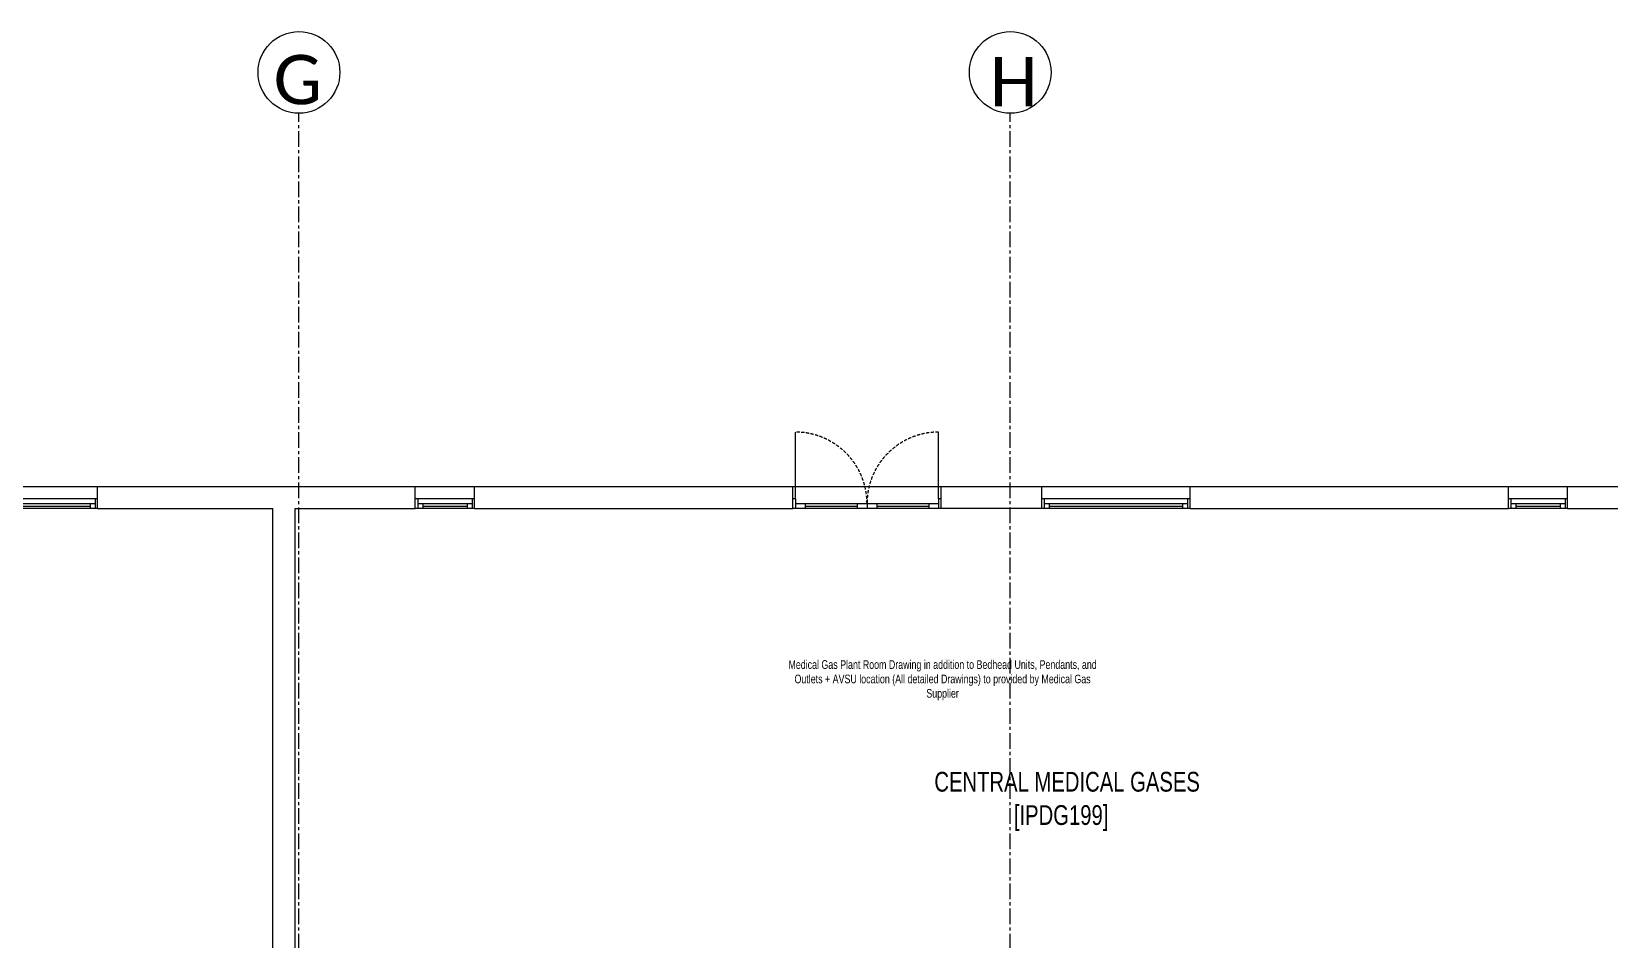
# Model space of a CAD drawing. Header units: millimetres. Extents: x 26027 to 581921, y 7230 to 233891.
# Drawn here: x 492492 to 508464, y 201666 to 210863 of the extents above; entities that cross this region are included whole.
import ezdxf

# ---------------------------------------------------------------- set-up
doc = ezdxf.new("R2010")
doc.units = ezdxf.units.MM
doc.header["$LTSCALE"] = 5
for name, pattern in [('CENTER', [50.8, 31.75, -6.35, 6.35, -6.35]), ('HIDDEN', [9.525, 6.35, -3.175]), ('HIDDEN2', [0.1875, 0.125, -0.0625])]:
    doc.linetypes.add(name, pattern=pattern)
for name, color, linetype, lineweight in [('72_EGR_BASE_TEXT', 7, 'Continuous', 5), ('Aluminum', 7, 'Continuous', 5), ('AxisBalloons_2', 7, 'Continuous', 0), ('Medical Equipment and Furniture', 163, 'Continuous', 0), ('Proj', 7, 'HIDDEN2', 5), ('Text', 9, 'Continuous', 5), ('Tiles', 252, 'Continuous', 5), ('Walls', 32, 'Continuous', 5)]:
    doc.layers.add(name, color=color, linetype=linetype, lineweight=lineweight)
doc.layers.add('axes', color=9, linetype='Continuous')
doc.styles.get("Standard").update_dxf_attribs({"font": 'calibri.ttf'})
doc.styles.add('X3G_ENTITY_257CFD', font='swisscl.ttf', dxfattribs={"height": 200})
doc.styles.add('X3G_ENTITY_2587EA', font='swisscl.ttf', dxfattribs={"height": 200})

msp = doc.modelspace()

# ---------------------------------------------------------------- linework, layer by layer
at = {"layer": 'Aluminum'}
for p, q in [((500223.8, 206130.3, -4.8), (500223.8, 206805.3, -4.8)), ((501673.8, 206130.3, -4.8), (501673.8, 206805.3, -4.8)), ((493160, 206130.3, -2.4), (491660, 206130.3, -2.4)), ((493135, 206080.3, -2.4), (491685, 206080.3, -2.4)), ((491735, 206055.3, -2.4), (493085, 206055.3, -2.4)), ((493085, 206080.3, -2.4), (493085, 206030.3, -2.4)), ((493135, 206130.3, -2.4), (493135, 206030.3, -2.4)), ((496976.3, 206130.3, -2.4), (496376.3, 206130.3, -2.4)), ((496401.3, 206130.3, -2.4), (496401.3, 206030.3, -2.4)), ((496951.3, 206080.3, -2.4), (496401.3, 206080.3, -2.4)), ((496451.3, 206080.3, -2.4), (496451.3, 206030.3, -2.4)), ((496451.3, 206055.3, -2.4), (496901.3, 206055.3, -2.4)), ((496901.3, 206080.3, -2.4), (496901.3, 206030.3, -2.4)), ((496951.3, 206130.3, -2.4), (496951.3, 206030.3, -2.4)), ((500223.8, 206130.3, -4.8), (500198.8, 206130.3, -4.8)), ((500223.8, 206130.3, -4.8), (500223.8, 206030.3, -4.8)), ((501673.8, 206080.3, -4.8), (500223.8, 206080.3, -4.8)), ((500323.8, 206080.3, -4.8), (500323.8, 206030.3, -4.8)), ((500323.8, 206055.3, -4.8), (500848.8, 206055.3, -4.8)), ((500848.8, 206080.3, -4.8), (500848.8, 206030.3, -4.8)), ((500948.8, 206080.3, -4.8), (500948.8, 206030.3, -4.8)), ((501048.8, 206080.3, -4.8), (501048.8, 206030.3, -4.8)), ((501048.8, 206055.3, -4.8), (501573.8, 206055.3, -4.8)), ((501573.8, 206080.3, -4.8), (501573.8, 206030.3, -4.8)), ((501698.8, 206130.3, -4.8), (501673.8, 206130.3, -4.8)), ((501673.8, 206130.3, -4.8), (501673.8, 206030.3, -4.8)), ((504218.8, 206130.3, -2.4), (502718.8, 206130.3, -2.4)), ((502743.8, 206130.3, -2.4), (502743.8, 206030.3, -2.4)), ((504193.8, 206080.3, -2.4), (502743.8, 206080.3, -2.4)), ((502793.8, 206080.3, -2.4), (502793.8, 206030.3, -2.4)), ((502793.8, 206055.3, -2.4), (504143.8, 206055.3, -2.4)), ((504143.8, 206080.3, -2.4), (504143.8, 206030.3, -2.4)), ((504193.8, 206130.3, -2.4), (504193.8, 206030.3, -2.4)), ((508041.3, 206130.3, -2.4), (507441.3, 206130.3, -2.4)), ((507466.3, 206130.3, -2.4), (507466.3, 206030.3, -2.4)), ((508016.3, 206080.3, -2.4), (507466.3, 206080.3, -2.4)), ((507516.3, 206080.3, -2.4), (507516.3, 206030.3, -2.4)), ((507516.3, 206055.3, -2.4), (507966.3, 206055.3, -2.4)), ((507966.3, 206080.3, -2.4), (507966.3, 206030.3, -2.4)), ((508016.3, 206130.3, -2.4), (508016.3, 206030.3, -2.4)), ((493160, 206030.3, -2.4), (491660, 206030.3, -2.4)), ((496976.3, 206030.3, -2.4), (496376.3, 206030.3, -2.4)), ((501698.8, 206030.3, -4.8), (500198.8, 206030.3, -4.8)), ((504218.8, 206030.3, -2.4), (502718.8, 206030.3, -2.4)), ((508041.3, 206030.3, -2.4), (507441.3, 206030.3, -2.4))]:
    msp.add_line(p, q, dxfattribs=at)
at = {"layer": 'Aluminum', "linetype": 'HIDDEN'}
for centre, start, end in [((500223.8, 206080.3, -4.8), 0, 90), ((501673.8, 206080.3, -4.8), 90, 180)]:
    msp.add_arc(centre, 725, start, end, dxfattribs=at)
at = {"layer": 'axes', "linetype": 'CENTER', "lineweight": 0}
for p, q in [((495198.8, 120285.6, 0), (495198.8, 210035.3, 0)), ((502398.8, 120285.6, 0), (502398.8, 210035.3, 0))]:
    msp.add_line(p, q, dxfattribs=at)
at = {"layer": 'AxisBalloons_2', "color": 1}
for centre in [(495198.8, 210449.2, 0), (502398.8, 210449.2, 0)]:
    msp.add_circle(centre, 413.9, dxfattribs=at)
at = {"layer": 'Proj'}
for p, q in [((491660, 206255.3, 0), (493160, 206255.3, 0)), ((496376.3, 206255.3, 0), (496976.3, 206255.3, 0)), ((500198.8, 206255.3, -2.4), (501698.8, 206255.3, -2.4)), ((502718.8, 206255.3, 0), (504218.8, 206255.3, 0)), ((507441.3, 206255.3, 0), (508041.3, 206255.3, 0))]:
    msp.add_line(p, q, dxfattribs=at)
at = {"layer": 'Tiles', "elevation": 0}
msp.add_lwpolyline([(500198.8, 206255.3), (500198.8, 206255.3)], dxfattribs=at)
at = {"layer": 'Walls'}
for p, q in [((493160, 206255.3, 0), (496376.3, 206255.3, 0)), ((493160, 206030.3, 0), (493160, 206255.3, 0)), ((496376.3, 206030.3, 0), (496376.3, 206255.3, 0)), ((496976.3, 206255.3, 0), (500198.8, 206255.3, 0)), ((496976.3, 206030.3, 0), (496976.3, 206255.3, 0)), ((500198.8, 206030.3, -2.4), (500198.8, 206255.3, -2.4)), ((501698.8, 206030.3, 0), (501698.8, 206255.3, 0)), ((501698.8, 206255.3, -2.4), (502718.8, 206255.3, -2.4)), ((502718.8, 206030.3), (502718.8, 206255.3)), ((504218.8, 206255.3, 0), (507441.3, 206255.3, 0)), ((504218.8, 206030.3, 0), (504218.8, 206255.3, 0)), ((507441.3, 206030.3, 0), (507441.3, 206255.3, 0)), ((508041.3, 206255.3, 0), (508591.3, 206255.3, 0)), ((508041.3, 206030.3, 0), (508041.3, 206255.3, 0)), ((493160, 206030.3, 0), (494933.8, 206030.3, 0)), ((494933.8, 200760.3, 0), (494933.8, 206030.3, 0)), ((495158.8, 206030.3, 0), (496376.3, 206030.3, 0)), ((495158.8, 200760.3, 0), (495158.8, 206030.3, 0)), ((496976.3, 206030.3, 0), (500198.8, 206030.3, 0)), ((502718.8, 206030.3, -2.4), (501698.8, 206030.3, -2.4)), ((504218.8, 206030.3, 0), (507441.3, 206030.3, 0)), ((508041.3, 206030.3, 0), (508591.3, 206030.3, 0))]:
    msp.add_line(p, q, dxfattribs=at)

# ---------------------------------------------------------------- texts
at = {"layer": '72_EGR_BASE_TEXT', "char_height": 200, "attachment_point": 2, "style": 'X3G_ENTITY_2587EA'}
for s, insert in [('CENTRAL MEDICAL GASES', (502974.6, 203363.5)), ('[IPDG199]', (502913.7, 203026))]:
    msp.add_mtext(s, dxfattribs=dict(at, insert=insert))
at = {"layer": 'Medical Equipment and Furniture', "color": 1, "insert": (501713.8, 204494.3, 0), "char_height": 87.4731, "width": 3260.537, "attachment_point": 2, "style": 'X3G_ENTITY_257CFD'}
msp.add_mtext('Medical Gas Plant Room Drawing in addition to Bedhead Units, Pendants, and Outlets + AVSU location (All detailed Drawings) to provided by Medical Gas Supplier', dxfattribs=at)
at = {"layer": 'Text', "char_height": 500, "attachment_point": 1}
for s, insert in [('G', (494941.1, 210625.9, 0)), ('H', (502191.1, 210605.2, 0))]:
    msp.add_mtext_dynamic_manual_height_columns(s, width=500, gutter_width=1, heights=[0], dxfattribs=dict(at, insert=insert))

doc.saveas('drawing.dxf')
